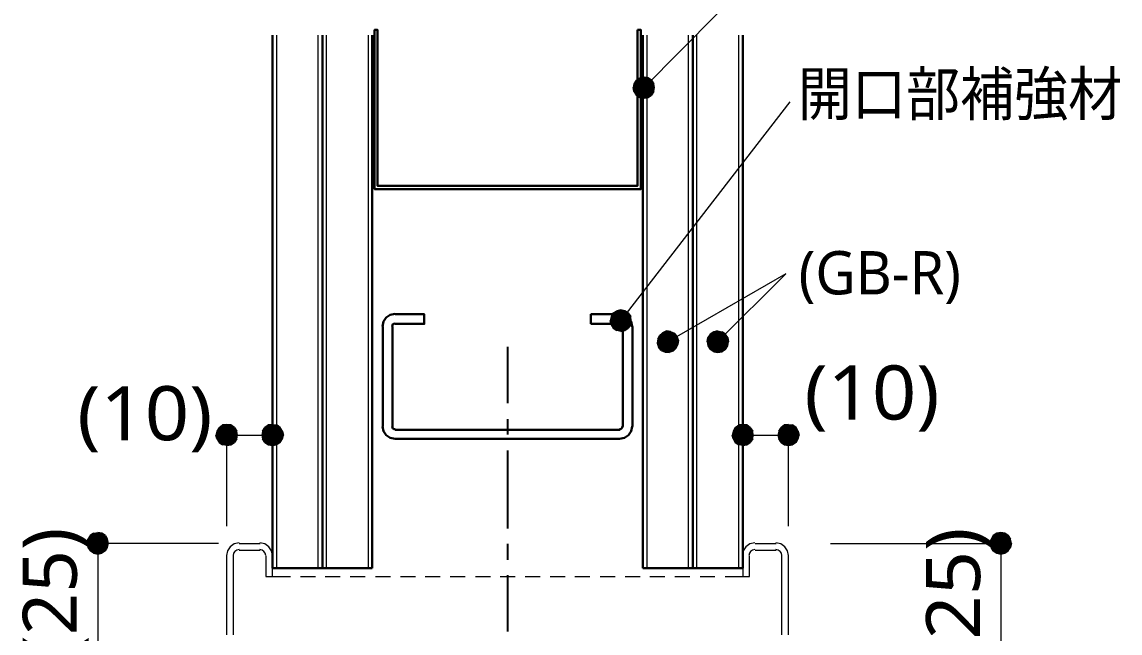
# Model space of a CAD drawing. Header units: millimetres. Extents: x 0 to 420, y 0 to 297.
# Drawn here: x 310.8 to 363.5, y 156.2 to 185.5 of the extents above; entities that cross this region are included whole.
import ezdxf
from ezdxf.enums import TextEntityAlignment as Align

# ---------------------------------------------------------------- set-up
doc = ezdxf.new("R2010")
doc.units = ezdxf.units.MM
doc.styles.add('kst32b', font='NotoSansJP-Variable.ttf')

msp = doc.modelspace()

# ---------------------------------------------------------------- hatches: boundary and pattern name
h = msp.add_hatch(color=7)
h.paths.add_polyline_path([(340.656, 182.859), (340.445, 182.816), (340.656, 182.351), (340.656, 182.859)])
h.paths.add_polyline_path([(340.445, 182.816), (340.656, 182.351), (340.275, 182.711), (340.445, 182.816)])
h.paths.add_polyline_path([(340.656, 182.351), (340.275, 182.711), (340.17, 182.541), (340.656, 182.351)])
for points in [[(340.847, 182.816), (340.656, 182.859), (340.656, 182.351), (340.847, 182.816)], [(339.725, 171.64), (339.535, 171.683), (339.535, 171.154), (339.725, 171.64)], [(341.736, 170.667), (341.545, 170.582), (341.799, 170.138), (341.736, 170.667)], [(344.001, 170.625), (343.831, 170.519), (344.191, 170.138), (344.001, 170.625)], [(320.802, 166.158), (320.612, 166.179), (320.612, 165.671), (320.802, 166.158)], [(345.588, 166.158), (345.398, 166.179), (345.398, 165.671), (345.588, 166.158)], [(322.601, 165.206), (322.792, 165.163), (322.792, 165.671), (322.601, 165.206)], [(347.409, 165.206), (347.599, 165.163), (347.599, 165.671), (347.409, 165.206)], [(314.875, 160.274), (314.918, 160.464), (314.41, 160.464), (314.875, 160.274)], [(357.336, 160.676), (357.293, 160.464), (357.801, 160.464), (357.336, 160.676)], [(358.267, 160.274), (358.309, 160.464), (357.801, 160.464), (358.267, 160.274)], [(358.267, 160.274), (358.309, 160.464), (357.801, 160.464), (358.267, 160.274)]]:
    msp.add_hatch(color=7).paths.add_polyline_path(points)
h = msp.add_hatch(color=7)
h.paths.add_polyline_path([(341.164, 182.351), (341.122, 182.541), (340.656, 182.351), (341.164, 182.351)])
h.paths.add_polyline_path([(341.122, 182.541), (340.656, 182.351), (341.016, 182.711), (341.122, 182.541)])
h.paths.add_polyline_path([(340.656, 182.351), (341.016, 182.711), (340.847, 182.816), (340.656, 182.351)])
h = msp.add_hatch(color=7)
h.paths.add_polyline_path([(340.17, 182.541), (340.127, 182.351), (340.656, 182.351), (340.17, 182.541)])
h.paths.add_polyline_path([(340.127, 182.351), (340.656, 182.351), (340.17, 182.16), (340.127, 182.351)])
h.paths.add_polyline_path([(340.656, 182.351), (340.17, 182.16), (340.275, 181.991), (340.656, 182.351)])
h = msp.add_hatch(color=7)
h.paths.add_polyline_path([(340.275, 181.991), (340.445, 181.885), (340.656, 182.351), (340.275, 181.991)])
h.paths.add_polyline_path([(340.445, 181.885), (340.656, 182.351), (340.656, 181.843), (340.445, 181.885)])
h.paths.add_polyline_path([(340.656, 182.351), (340.656, 181.843), (340.847, 181.885), (340.656, 182.351)])
h = msp.add_hatch(color=7)
h.paths.add_polyline_path([(340.847, 181.885), (341.016, 181.991), (340.656, 182.351), (340.847, 181.885)])
h.paths.add_polyline_path([(341.016, 181.991), (340.656, 182.351), (341.122, 182.16), (341.016, 181.991)])
h.paths.add_polyline_path([(340.656, 182.351), (341.122, 182.16), (341.164, 182.351), (340.656, 182.351)])
h = msp.add_hatch(color=7)
h.paths.add_polyline_path([(339.535, 171.683), (339.344, 171.64), (339.535, 171.154), (339.535, 171.683)])
h.paths.add_polyline_path([(339.344, 171.64), (339.535, 171.154), (339.175, 171.535), (339.344, 171.64)])
h.paths.add_polyline_path([(339.535, 171.154), (339.175, 171.535), (339.069, 171.365), (339.535, 171.154)])
h = msp.add_hatch(color=7)
h.paths.add_polyline_path([(340.043, 171.154), (340.021, 171.365), (339.535, 171.154), (340.043, 171.154)])
h.paths.add_polyline_path([(340.021, 171.365), (339.535, 171.154), (339.894, 171.535), (340.021, 171.365)])
h.paths.add_polyline_path([(339.535, 171.154), (339.894, 171.535), (339.725, 171.64), (339.535, 171.154)])
h = msp.add_hatch(color=7)
h.paths.add_polyline_path([(339.069, 171.365), (339.027, 171.154), (339.535, 171.154), (339.069, 171.365)])
h.paths.add_polyline_path([(339.027, 171.154), (339.535, 171.154), (339.069, 170.963), (339.027, 171.154)])
h.paths.add_polyline_path([(339.535, 171.154), (339.069, 170.963), (339.175, 170.794), (339.535, 171.154)])
h = msp.add_hatch(color=7)
h.paths.add_polyline_path([(339.175, 170.794), (339.344, 170.688), (339.535, 171.154), (339.175, 170.794)])
h.paths.add_polyline_path([(339.344, 170.688), (339.535, 171.154), (339.535, 170.646), (339.344, 170.688)])
h.paths.add_polyline_path([(339.535, 171.154), (339.535, 170.646), (339.725, 170.688), (339.535, 171.154)])
h = msp.add_hatch(color=7)
h.paths.add_polyline_path([(339.725, 170.688), (339.894, 170.794), (339.535, 171.154), (339.725, 170.688)])
h.paths.add_polyline_path([(339.894, 170.794), (339.535, 171.154), (340.021, 170.963), (339.894, 170.794)])
h.paths.add_polyline_path([(339.535, 171.154), (340.021, 170.963), (340.043, 171.154), (339.535, 171.154)])
h = msp.add_hatch(color=7)
h.paths.add_polyline_path([(341.545, 170.582), (341.397, 170.455), (341.799, 170.138), (341.545, 170.582)])
h.paths.add_polyline_path([(341.397, 170.455), (341.799, 170.138), (341.312, 170.286), (341.397, 170.455)])
h.paths.add_polyline_path([(341.799, 170.138), (341.312, 170.286), (341.291, 170.074), (341.799, 170.138)])
h = msp.add_hatch(color=7)
h.paths.add_polyline_path([(342.244, 170.413), (342.117, 170.561), (341.799, 170.138), (342.244, 170.413)])
h.paths.add_polyline_path([(342.117, 170.561), (341.799, 170.138), (341.926, 170.646), (342.117, 170.561)])
h.paths.add_polyline_path([(341.799, 170.138), (341.926, 170.646), (341.736, 170.667), (341.799, 170.138)])
h = msp.add_hatch(color=7)
h.paths.add_polyline_path([(343.831, 170.519), (343.726, 170.349), (344.191, 170.138), (343.831, 170.519)])
h.paths.add_polyline_path([(343.726, 170.349), (344.191, 170.138), (343.683, 170.138), (343.726, 170.349)])
h.paths.add_polyline_path([(344.191, 170.138), (343.683, 170.138), (343.726, 169.947), (344.191, 170.138)])
h = msp.add_hatch(color=7)
h.paths.add_polyline_path([(344.572, 170.519), (344.403, 170.625), (344.191, 170.138), (344.572, 170.519)])
h.paths.add_polyline_path([(344.403, 170.625), (344.191, 170.138), (344.191, 170.667), (344.403, 170.625)])
h.paths.add_polyline_path([(344.191, 170.138), (344.191, 170.667), (344.001, 170.625), (344.191, 170.138)])
h = msp.add_hatch(color=7)
h.paths.add_polyline_path([(344.678, 169.947), (344.72, 170.138), (344.191, 170.138), (344.678, 169.947)])
h.paths.add_polyline_path([(344.72, 170.138), (344.191, 170.138), (344.678, 170.349), (344.72, 170.138)])
h.paths.add_polyline_path([(344.191, 170.138), (344.678, 170.349), (344.572, 170.519), (344.191, 170.138)])
h = msp.add_hatch(color=7)
h.paths.add_polyline_path([(341.291, 170.074), (341.355, 169.884), (341.799, 170.138), (341.291, 170.074)])
h.paths.add_polyline_path([(341.355, 169.884), (341.799, 170.138), (341.482, 169.735), (341.355, 169.884)])
h.paths.add_polyline_path([(341.799, 170.138), (341.482, 169.735), (341.672, 169.651), (341.799, 170.138)])
h = msp.add_hatch(color=7)
h.paths.add_polyline_path([(341.672, 169.651), (341.863, 169.63), (341.799, 170.138), (341.672, 169.651)])
h.paths.add_polyline_path([(341.863, 169.63), (341.799, 170.138), (342.053, 169.693), (341.863, 169.63)])
h.paths.add_polyline_path([(341.799, 170.138), (342.053, 169.693), (342.202, 169.841), (341.799, 170.138)])
h = msp.add_hatch(color=7)
h.paths.add_polyline_path([(342.202, 169.841), (342.286, 170.011), (341.799, 170.138), (342.202, 169.841)])
h.paths.add_polyline_path([(342.286, 170.011), (341.799, 170.138), (342.307, 170.222), (342.286, 170.011)])
h.paths.add_polyline_path([(341.799, 170.138), (342.307, 170.222), (342.244, 170.413), (341.799, 170.138)])
h = msp.add_hatch(color=7)
h.paths.add_polyline_path([(343.726, 169.947), (343.831, 169.778), (344.191, 170.138), (343.726, 169.947)])
h.paths.add_polyline_path([(343.831, 169.778), (344.191, 170.138), (344.001, 169.672), (343.831, 169.778)])
h.paths.add_polyline_path([(344.191, 170.138), (344.001, 169.672), (344.191, 169.63), (344.191, 170.138)])
h = msp.add_hatch(color=7)
h.paths.add_polyline_path([(344.191, 169.63), (344.403, 169.672), (344.191, 170.138), (344.191, 169.63)])
h.paths.add_polyline_path([(344.403, 169.672), (344.191, 170.138), (344.572, 169.778), (344.403, 169.672)])
h.paths.add_polyline_path([(344.191, 170.138), (344.572, 169.778), (344.678, 169.947), (344.191, 170.138)])
h = msp.add_hatch(color=7)
h.paths.add_polyline_path([(320.125, 165.862), (320.082, 165.671), (320.612, 165.671), (320.125, 165.862)])
h.paths.add_polyline_path([(320.082, 165.671), (320.612, 165.671), (320.125, 165.481), (320.082, 165.671)])
h.paths.add_polyline_path([(320.612, 165.671), (320.125, 165.481), (320.23, 165.312), (320.612, 165.671)])
h = msp.add_hatch(color=7)
h.paths.add_polyline_path([(320.612, 166.179), (320.4, 166.158), (320.612, 165.671), (320.612, 166.179)])
h.paths.add_polyline_path([(320.4, 166.158), (320.612, 165.671), (320.23, 166.031), (320.4, 166.158)])
h.paths.add_polyline_path([(320.612, 165.671), (320.23, 166.031), (320.125, 165.862), (320.612, 165.671)])
h = msp.add_hatch(color=7)
h.paths.add_polyline_path([(321.12, 165.671), (321.077, 165.862), (320.612, 165.671), (321.12, 165.671)])
h.paths.add_polyline_path([(321.077, 165.862), (320.612, 165.671), (320.971, 166.031), (321.077, 165.862)])
h.paths.add_polyline_path([(320.612, 165.671), (320.971, 166.031), (320.802, 166.158), (320.612, 165.671)])
h = msp.add_hatch(color=7)
h.paths.add_polyline_path([(322.601, 166.158), (322.432, 166.031), (322.792, 165.671), (322.601, 166.158)])
h.paths.add_polyline_path([(322.432, 166.031), (322.792, 165.671), (322.326, 165.862), (322.432, 166.031)])
h.paths.add_polyline_path([(322.792, 165.671), (322.326, 165.862), (322.284, 165.671), (322.792, 165.671)])
h = msp.add_hatch(color=7)
h.paths.add_polyline_path([(323.173, 166.031), (323.003, 166.158), (322.792, 165.671), (323.173, 166.031)])
h.paths.add_polyline_path([(323.003, 166.158), (322.792, 165.671), (322.792, 166.179), (323.003, 166.158)])
h.paths.add_polyline_path([(322.792, 165.671), (322.792, 166.179), (322.601, 166.158), (322.792, 165.671)])
h = msp.add_hatch(color=7)
h.paths.add_polyline_path([(323.279, 165.481), (323.321, 165.671), (322.792, 165.671), (323.279, 165.481)])
h.paths.add_polyline_path([(323.321, 165.671), (322.792, 165.671), (323.279, 165.862), (323.321, 165.671)])
h.paths.add_polyline_path([(322.792, 165.671), (323.279, 165.862), (323.173, 166.031), (322.792, 165.671)])
h = msp.add_hatch(color=7)
h.paths.add_polyline_path([(344.932, 165.862), (344.89, 165.671), (345.398, 165.671), (344.932, 165.862)])
h.paths.add_polyline_path([(344.89, 165.671), (345.398, 165.671), (344.932, 165.481), (344.89, 165.671)])
h.paths.add_polyline_path([(345.398, 165.671), (344.932, 165.481), (345.038, 165.312), (345.398, 165.671)])
h = msp.add_hatch(color=7)
h.paths.add_polyline_path([(345.398, 166.179), (345.207, 166.158), (345.398, 165.671), (345.398, 166.179)])
h.paths.add_polyline_path([(345.207, 166.158), (345.398, 165.671), (345.038, 166.031), (345.207, 166.158)])
h.paths.add_polyline_path([(345.398, 165.671), (345.038, 166.031), (344.932, 165.862), (345.398, 165.671)])
h = msp.add_hatch(color=7)
h.paths.add_polyline_path([(345.906, 165.671), (345.885, 165.862), (345.398, 165.671), (345.906, 165.671)])
h.paths.add_polyline_path([(345.885, 165.862), (345.398, 165.671), (345.757, 166.031), (345.885, 165.862)])
h.paths.add_polyline_path([(345.398, 165.671), (345.757, 166.031), (345.588, 166.158), (345.398, 165.671)])
h = msp.add_hatch(color=7)
h.paths.add_polyline_path([(347.409, 166.158), (347.239, 166.031), (347.599, 165.671), (347.409, 166.158)])
h.paths.add_polyline_path([(347.239, 166.031), (347.599, 165.671), (347.133, 165.862), (347.239, 166.031)])
h.paths.add_polyline_path([(347.599, 165.671), (347.133, 165.862), (347.091, 165.671), (347.599, 165.671)])
h = msp.add_hatch(color=7)
h.paths.add_polyline_path([(347.959, 166.031), (347.789, 166.158), (347.599, 165.671), (347.959, 166.031)])
h.paths.add_polyline_path([(347.789, 166.158), (347.599, 165.671), (347.599, 166.179), (347.789, 166.158)])
h.paths.add_polyline_path([(347.599, 165.671), (347.599, 166.179), (347.409, 166.158), (347.599, 165.671)])
h = msp.add_hatch(color=7)
h.paths.add_polyline_path([(348.065, 165.481), (348.107, 165.671), (347.599, 165.671), (348.065, 165.481)])
h.paths.add_polyline_path([(348.107, 165.671), (347.599, 165.671), (348.065, 165.862), (348.107, 165.671)])
h.paths.add_polyline_path([(347.599, 165.671), (348.065, 165.862), (347.959, 166.031), (347.599, 165.671)])
h = msp.add_hatch(color=7)
h.paths.add_polyline_path([(320.23, 165.312), (320.4, 165.206), (320.612, 165.671), (320.23, 165.312)])
h.paths.add_polyline_path([(320.4, 165.206), (320.612, 165.671), (320.612, 165.163), (320.4, 165.206)])
h.paths.add_polyline_path([(320.612, 165.671), (320.612, 165.163), (320.802, 165.206), (320.612, 165.671)])
h = msp.add_hatch(color=7)
h.paths.add_polyline_path([(320.802, 165.206), (320.971, 165.312), (320.612, 165.671), (320.802, 165.206)])
h.paths.add_polyline_path([(320.971, 165.312), (320.612, 165.671), (321.077, 165.481), (320.971, 165.312)])
h.paths.add_polyline_path([(320.612, 165.671), (321.077, 165.481), (321.12, 165.671), (320.612, 165.671)])
h = msp.add_hatch(color=7)
h.paths.add_polyline_path([(322.284, 165.671), (322.326, 165.481), (322.792, 165.671), (322.284, 165.671)])
h.paths.add_polyline_path([(322.326, 165.481), (322.792, 165.671), (322.432, 165.312), (322.326, 165.481)])
h.paths.add_polyline_path([(322.792, 165.671), (322.432, 165.312), (322.601, 165.206), (322.792, 165.671)])
h = msp.add_hatch(color=7)
h.paths.add_polyline_path([(322.792, 165.163), (323.003, 165.206), (322.792, 165.671), (322.792, 165.163)])
h.paths.add_polyline_path([(323.003, 165.206), (322.792, 165.671), (323.173, 165.312), (323.003, 165.206)])
h.paths.add_polyline_path([(322.792, 165.671), (323.173, 165.312), (323.279, 165.481), (322.792, 165.671)])
h = msp.add_hatch(color=7)
h.paths.add_polyline_path([(345.038, 165.312), (345.207, 165.206), (345.398, 165.671), (345.038, 165.312)])
h.paths.add_polyline_path([(345.207, 165.206), (345.398, 165.671), (345.398, 165.163), (345.207, 165.206)])
h.paths.add_polyline_path([(345.398, 165.671), (345.398, 165.163), (345.588, 165.206), (345.398, 165.671)])
h = msp.add_hatch(color=7)
h.paths.add_polyline_path([(345.588, 165.206), (345.757, 165.312), (345.398, 165.671), (345.588, 165.206)])
h.paths.add_polyline_path([(345.757, 165.312), (345.398, 165.671), (345.885, 165.481), (345.757, 165.312)])
h.paths.add_polyline_path([(345.398, 165.671), (345.885, 165.481), (345.906, 165.671), (345.398, 165.671)])
h = msp.add_hatch(color=7)
h.paths.add_polyline_path([(347.091, 165.671), (347.133, 165.481), (347.599, 165.671), (347.091, 165.671)])
h.paths.add_polyline_path([(347.133, 165.481), (347.599, 165.671), (347.239, 165.312), (347.133, 165.481)])
h.paths.add_polyline_path([(347.599, 165.671), (347.239, 165.312), (347.409, 165.206), (347.599, 165.671)])
h = msp.add_hatch(color=7)
h.paths.add_polyline_path([(347.599, 165.163), (347.789, 165.206), (347.599, 165.671), (347.599, 165.163)])
h.paths.add_polyline_path([(347.789, 165.206), (347.599, 165.671), (347.959, 165.312), (347.789, 165.206)])
h.paths.add_polyline_path([(347.599, 165.671), (347.959, 165.312), (348.065, 165.481), (347.599, 165.671)])
h = msp.add_hatch(color=7)
h.paths.add_polyline_path([(314.6, 160.951), (314.41, 160.994), (314.41, 160.464), (314.6, 160.951)])
h.paths.add_polyline_path([(314.41, 160.994), (314.41, 160.464), (314.198, 160.951), (314.41, 160.994)])
h.paths.add_polyline_path([(314.41, 160.464), (314.198, 160.951), (314.029, 160.846), (314.41, 160.464)])
h = msp.add_hatch(color=7)
h.paths.add_polyline_path([(357.801, 160.994), (357.611, 160.951), (357.801, 160.464), (357.801, 160.994)])
h.paths.add_polyline_path([(357.611, 160.951), (357.801, 160.464), (357.441, 160.846), (357.611, 160.951)])
h.paths.add_polyline_path([(357.801, 160.464), (357.441, 160.846), (357.336, 160.676), (357.801, 160.464)])
h = msp.add_hatch(color=7)
h.paths.add_polyline_path([(357.992, 160.951), (357.801, 160.994), (357.801, 160.464), (357.992, 160.951)])
h.paths.add_polyline_path([(357.801, 160.994), (357.801, 160.464), (357.611, 160.951), (357.801, 160.994)])
h.paths.add_polyline_path([(357.801, 160.464), (357.611, 160.951), (357.441, 160.846), (357.801, 160.464)])
h = msp.add_hatch(color=7)
h.paths.add_polyline_path([(357.992, 160.951), (357.801, 160.994), (357.801, 160.464), (357.992, 160.951)])
h.paths.add_polyline_path([(357.801, 160.994), (357.801, 160.464), (357.611, 160.951), (357.801, 160.994)])
h.paths.add_polyline_path([(357.801, 160.464), (357.611, 160.951), (357.441, 160.846), (357.801, 160.464)])
h = msp.add_hatch(color=7)
h.paths.add_polyline_path([(358.267, 160.676), (358.161, 160.846), (357.801, 160.464), (358.267, 160.676)])
h.paths.add_polyline_path([(358.161, 160.846), (357.801, 160.464), (357.992, 160.951), (358.161, 160.846)])
h.paths.add_polyline_path([(357.801, 160.464), (357.992, 160.951), (357.801, 160.994), (357.801, 160.464)])
h = msp.add_hatch(color=7)
h.paths.add_polyline_path([(314.029, 160.846), (313.923, 160.676), (314.41, 160.464), (314.029, 160.846)])
h.paths.add_polyline_path([(313.923, 160.676), (314.41, 160.464), (313.88, 160.464), (313.923, 160.676)])
h.paths.add_polyline_path([(314.41, 160.464), (313.88, 160.464), (313.923, 160.274), (314.41, 160.464)])
h = msp.add_hatch(color=7)
h.paths.add_polyline_path([(313.923, 160.274), (314.029, 160.105), (314.41, 160.464), (313.923, 160.274)])
h.paths.add_polyline_path([(314.029, 160.105), (314.41, 160.464), (314.198, 159.999), (314.029, 160.105)])
h.paths.add_polyline_path([(314.41, 160.464), (314.198, 159.999), (314.41, 159.956), (314.41, 160.464)])
h = msp.add_hatch(color=7)
h.paths.add_polyline_path([(314.918, 160.464), (314.875, 160.676), (314.41, 160.464), (314.918, 160.464)])
h.paths.add_polyline_path([(314.875, 160.676), (314.41, 160.464), (314.77, 160.846), (314.875, 160.676)])
h.paths.add_polyline_path([(314.41, 160.464), (314.77, 160.846), (314.6, 160.951), (314.41, 160.464)])
h = msp.add_hatch(color=7)
h.paths.add_polyline_path([(314.41, 159.956), (314.6, 159.999), (314.41, 160.464), (314.41, 159.956)])
h.paths.add_polyline_path([(314.6, 159.999), (314.41, 160.464), (314.77, 160.105), (314.6, 159.999)])
h.paths.add_polyline_path([(314.41, 160.464), (314.77, 160.105), (314.875, 160.274), (314.41, 160.464)])
h = msp.add_hatch(color=7)
h.paths.add_polyline_path([(357.441, 160.846), (357.336, 160.676), (357.801, 160.464), (357.441, 160.846)])
h.paths.add_polyline_path([(357.336, 160.676), (357.801, 160.464), (357.293, 160.464), (357.336, 160.676)])
h.paths.add_polyline_path([(357.801, 160.464), (357.293, 160.464), (357.336, 160.274), (357.801, 160.464)])
h = msp.add_hatch(color=7)
h.paths.add_polyline_path([(357.441, 160.846), (357.336, 160.676), (357.801, 160.464), (357.441, 160.846)])
h.paths.add_polyline_path([(357.336, 160.676), (357.801, 160.464), (357.293, 160.464), (357.336, 160.676)])
h.paths.add_polyline_path([(357.801, 160.464), (357.293, 160.464), (357.336, 160.274), (357.801, 160.464)])
h = msp.add_hatch(color=7)
h.paths.add_polyline_path([(357.293, 160.464), (357.336, 160.274), (357.801, 160.464), (357.293, 160.464)])
h.paths.add_polyline_path([(357.336, 160.274), (357.801, 160.464), (357.441, 160.105), (357.336, 160.274)])
h.paths.add_polyline_path([(357.801, 160.464), (357.441, 160.105), (357.611, 159.999), (357.801, 160.464)])
h = msp.add_hatch(color=7)
h.paths.add_polyline_path([(357.336, 160.274), (357.441, 160.105), (357.801, 160.464), (357.336, 160.274)])
h.paths.add_polyline_path([(357.441, 160.105), (357.801, 160.464), (357.611, 159.999), (357.441, 160.105)])
h.paths.add_polyline_path([(357.801, 160.464), (357.611, 159.999), (357.801, 159.956), (357.801, 160.464)])
h = msp.add_hatch(color=7)
h.paths.add_polyline_path([(357.336, 160.274), (357.441, 160.105), (357.801, 160.464), (357.336, 160.274)])
h.paths.add_polyline_path([(357.441, 160.105), (357.801, 160.464), (357.611, 159.999), (357.441, 160.105)])
h.paths.add_polyline_path([(357.801, 160.464), (357.611, 159.999), (357.801, 159.956), (357.801, 160.464)])
h = msp.add_hatch(color=7)
h.paths.add_polyline_path([(357.611, 159.999), (357.801, 159.956), (357.801, 160.464), (357.611, 159.999)])
h.paths.add_polyline_path([(357.801, 159.956), (357.801, 160.464), (357.992, 159.999), (357.801, 159.956)])
h.paths.add_polyline_path([(357.801, 160.464), (357.992, 159.999), (358.161, 160.105), (357.801, 160.464)])
h = msp.add_hatch(color=7)
h.paths.add_polyline_path([(358.309, 160.464), (358.267, 160.676), (357.801, 160.464), (358.309, 160.464)])
h.paths.add_polyline_path([(358.267, 160.676), (357.801, 160.464), (358.161, 160.846), (358.267, 160.676)])
h.paths.add_polyline_path([(357.801, 160.464), (358.161, 160.846), (357.992, 160.951), (357.801, 160.464)])
h = msp.add_hatch(color=7)
h.paths.add_polyline_path([(358.309, 160.464), (358.267, 160.676), (357.801, 160.464), (358.309, 160.464)])
h.paths.add_polyline_path([(358.267, 160.676), (357.801, 160.464), (358.161, 160.846), (358.267, 160.676)])
h.paths.add_polyline_path([(357.801, 160.464), (358.161, 160.846), (357.992, 160.951), (357.801, 160.464)])
h = msp.add_hatch(color=7)
h.paths.add_polyline_path([(358.161, 160.105), (358.267, 160.274), (357.801, 160.464), (358.161, 160.105)])
h.paths.add_polyline_path([(358.267, 160.274), (357.801, 160.464), (358.309, 160.464), (358.267, 160.274)])
h.paths.add_polyline_path([(357.801, 160.464), (358.309, 160.464), (358.267, 160.676), (357.801, 160.464)])
h = msp.add_hatch(color=7)
h.paths.add_polyline_path([(357.801, 159.956), (357.992, 159.999), (357.801, 160.464), (357.801, 159.956)])
h.paths.add_polyline_path([(357.992, 159.999), (357.801, 160.464), (358.161, 160.105), (357.992, 159.999)])
h.paths.add_polyline_path([(357.801, 160.464), (358.161, 160.105), (358.267, 160.274), (357.801, 160.464)])
h = msp.add_hatch(color=7)
h.paths.add_polyline_path([(357.801, 159.956), (357.992, 159.999), (357.801, 160.464), (357.801, 159.956)])
h.paths.add_polyline_path([(357.992, 159.999), (357.801, 160.464), (358.161, 160.105), (357.992, 159.999)])
h.paths.add_polyline_path([(357.801, 160.464), (358.161, 160.105), (358.267, 160.274), (357.801, 160.464)])

# ---------------------------------------------------------------- linework, layer by layer
at = {"lineweight": 13}
for points in [[(340.656, 182.351), (347.684, 189.442)], [(323.003, 159.279), (323.003, 184.87)], [(324.993, 159.279), (324.993, 184.87)], [(325.395, 159.279), (325.395, 184.87)], [(327.406, 159.279), (327.406, 184.87)], [(340.804, 159.279), (340.804, 184.87)], [(342.794, 159.279), (342.794, 184.87)], [(343.196, 159.279), (343.196, 184.87)], [(345.207, 159.279), (345.207, 184.87)], [(339.535, 171.154), (347.684, 181.673)], [(344.191, 170.138), (347.472, 173.418), (341.799, 170.138)], [(320.612, 161.29), (320.612, 165.714)], [(347.599, 161.29), (347.599, 165.714)], [(320.612, 165.671), (322.792, 165.671)], [(345.398, 165.671), (347.599, 165.671)], [(320.209, 160.464), (314.367, 160.464)], [(314.41, 160.464), (314.41, 155.469), (314.41, 152.485)], [(321.194, 160.486), (320.959, 160.438), (320.767, 160.309), (320.638, 160.117), (320.59, 159.882)], [(321.204, 160.464), (322.199, 160.464)], [(322.792, 159.882), (322.744, 160.117), (322.615, 160.309), (322.423, 160.438), (322.188, 160.486)], [(345.98, 160.486), (345.745, 160.438), (345.553, 160.309), (345.424, 160.117), (345.376, 159.882)], [(345.99, 160.464), (347.006, 160.464)], [(347.599, 159.882), (347.552, 160.117), (347.422, 160.309), (347.231, 160.438), (346.996, 160.486)], [(349.61, 160.464), (357.844, 160.464)], [(349.61, 160.464), (357.844, 160.464)], [(357.801, 160.464), (357.801, 155.469), (357.801, 154.876)], [(321.194, 160.168), (321.082, 160.146), (320.992, 160.084), (320.93, 159.994), (320.908, 159.882)], [(321.204, 160.147), (322.199, 160.147)], [(322.474, 159.882), (322.452, 159.994), (322.39, 160.084), (322.3, 160.146), (322.188, 160.168)], [(345.98, 160.168), (345.869, 160.146), (345.778, 160.084), (345.716, 159.994), (345.694, 159.882)], [(345.99, 160.147), (347.006, 160.147)], [(347.281, 159.882), (347.259, 159.994), (347.198, 160.084), (347.107, 160.146), (346.996, 160.168)], [(320.612, 156.083), (320.612, 159.872)], [(320.929, 156.083), (320.929, 159.872)], [(322.474, 159.872), (322.474, 158.877), (322.792, 158.877), (322.792, 159.872)], [(345.398, 159.872), (345.398, 158.877), (345.715, 158.877), (345.715, 159.872)], [(347.281, 156.083), (347.281, 159.872)], [(347.599, 156.083), (347.599, 159.872)], [(322.792, 158.877), (323.659, 158.877)], [(324.146, 158.877), (324.866, 158.877)], [(325.332, 158.877), (326.051, 158.877)], [(326.538, 158.877), (327.258, 158.877)], [(327.745, 158.877), (328.464, 158.877)], [(328.951, 158.877), (329.671, 158.877)], [(330.137, 158.877), (330.856, 158.877)], [(331.343, 158.877), (332.063, 158.877)], [(332.55, 158.877), (333.269, 158.877)], [(333.735, 158.877), (334.454, 158.877)], [(334.941, 158.877), (335.661, 158.877)], [(336.148, 158.877), (336.868, 158.877)], [(337.333, 158.877), (338.053, 158.877)], [(338.54, 158.877), (339.259, 158.877)], [(339.746, 158.877), (340.466, 158.877)], [(340.931, 158.877), (341.651, 158.877)], [(342.138, 158.877), (342.858, 158.877)], [(343.345, 158.877), (344.064, 158.877)], [(344.551, 158.877), (345.398, 158.877)]]:
    msp.add_lwpolyline(points, dxfattribs=at)
at = {"lineweight": 30}
for points in [[(322.792, 159.279), (322.792, 184.87)], [(325.205, 159.279), (325.205, 184.87)], [(327.596, 159.279), (327.596, 184.87)], [(340.593, 159.279), (340.593, 184.87)], [(340.593, 159.279), (345.398, 159.279), (345.398, 184.87)], [(343.006, 159.279), (343.006, 184.87)], [(328.687, 171.492), (328.452, 171.445), (328.26, 171.316), (328.131, 171.124), (328.083, 170.889)], [(328.687, 171.027), (328.633, 171.016), (328.589, 170.986), (328.56, 170.943), (328.549, 170.889)], [(328.697, 171.005), (330.094, 171.005), (330.094, 171.471), (328.697, 171.471)], [(338.095, 171.005), (338.095, 171.471)], [(338.095, 171.471), (339.492, 171.471)], [(338.095, 171.005), (339.492, 171.005)], [(340.085, 170.889), (340.037, 171.124), (339.908, 171.316), (339.716, 171.445), (339.482, 171.492)], [(339.619, 170.889), (339.608, 170.943), (339.579, 170.986), (339.535, 171.016), (339.482, 171.027)], [(328.104, 166.074), (328.104, 170.878)], [(328.57, 166.074), (328.57, 170.878)], [(339.64, 166.074), (339.64, 170.878)], [(340.106, 166.074), (340.106, 170.878)], [(328.083, 166.084), (328.131, 165.849), (328.26, 165.658), (328.452, 165.528), (328.687, 165.481)], [(328.549, 166.084), (328.56, 166.031), (328.589, 165.987), (328.633, 165.957), (328.687, 165.947)], [(328.697, 165.925), (339.492, 165.925)], [(339.482, 165.947), (339.535, 165.957), (339.579, 165.987), (339.608, 166.031), (339.619, 166.084)], [(339.482, 165.481), (339.716, 165.528), (339.908, 165.658), (340.037, 165.849), (340.085, 166.084)], [(328.697, 165.481), (339.492, 165.481)], [(322.792, 159.279), (327.596, 159.279)]]:
    msp.add_lwpolyline(points, dxfattribs=at)
msp.add_lwpolyline([(340.339, 185.124), (340.339, 177.631), (327.85, 177.631), (327.85, 185.124), (327.702, 185.124), (327.702, 177.482), (340.508, 177.482), (340.508, 185.124)], close=True, dxfattribs=at)
at = {"lineweight": 0}
for points in [[(340.656, 182.351), (340.275, 182.711), (340.17, 182.541)], [(340.445, 182.816), (340.656, 182.351), (340.275, 182.711)], [(340.656, 182.859), (340.445, 182.816), (340.656, 182.351)], [(340.847, 182.816), (340.656, 182.859), (340.656, 182.351)], [(340.656, 182.351), (341.016, 182.711), (340.847, 182.816)], [(341.122, 182.541), (340.656, 182.351), (341.016, 182.711)], [(340.17, 182.541), (340.127, 182.351), (340.656, 182.351)], [(340.127, 182.351), (340.656, 182.351), (340.17, 182.16)], [(340.656, 182.351), (340.17, 182.16), (340.275, 181.991)], [(340.275, 181.991), (340.445, 181.885), (340.656, 182.351)], [(340.445, 181.885), (340.656, 182.351), (340.656, 181.843)], [(341.164, 182.351), (341.122, 182.541), (340.656, 182.351)], [(340.656, 182.351), (340.656, 181.843), (340.847, 181.885)], [(340.847, 181.885), (341.016, 181.991), (340.656, 182.351)], [(341.016, 181.991), (340.656, 182.351), (341.122, 182.16)], [(340.656, 182.351), (341.122, 182.16), (341.164, 182.351)], [(339.535, 171.154), (339.175, 171.535), (339.069, 171.365)], [(339.344, 171.64), (339.535, 171.154), (339.175, 171.535)], [(339.535, 171.683), (339.344, 171.64), (339.535, 171.154)], [(339.725, 171.64), (339.535, 171.683), (339.535, 171.154)], [(339.535, 171.154), (339.894, 171.535), (339.725, 171.64)], [(340.021, 171.365), (339.535, 171.154), (339.894, 171.535)], [(339.069, 171.365), (339.027, 171.154), (339.535, 171.154)], [(339.027, 171.154), (339.535, 171.154), (339.069, 170.963)], [(339.535, 171.154), (339.069, 170.963), (339.175, 170.794)], [(339.175, 170.794), (339.344, 170.688), (339.535, 171.154)], [(339.344, 170.688), (339.535, 171.154), (339.535, 170.646)], [(340.043, 171.154), (340.021, 171.365), (339.535, 171.154)], [(339.535, 171.154), (339.535, 170.646), (339.725, 170.688)], [(339.725, 170.688), (339.894, 170.794), (339.535, 171.154)], [(339.894, 170.794), (339.535, 171.154), (340.021, 170.963)], [(339.535, 171.154), (340.021, 170.963), (340.043, 171.154)], [(341.397, 170.455), (341.799, 170.138), (341.312, 170.286)], [(341.545, 170.582), (341.397, 170.455), (341.799, 170.138)], [(341.736, 170.667), (341.545, 170.582), (341.799, 170.138)], [(341.799, 170.138), (341.926, 170.646), (341.736, 170.667)], [(342.117, 170.561), (341.799, 170.138), (341.926, 170.646)], [(342.244, 170.413), (342.117, 170.561), (341.799, 170.138)], [(343.831, 170.519), (343.726, 170.349), (344.191, 170.138)], [(344.001, 170.625), (343.831, 170.519), (344.191, 170.138)], [(344.191, 170.138), (344.191, 170.667), (344.001, 170.625)], [(344.403, 170.625), (344.191, 170.138), (344.191, 170.667)], [(344.572, 170.519), (344.403, 170.625), (344.191, 170.138)], [(344.191, 170.138), (344.678, 170.349), (344.572, 170.519)], [(341.799, 170.138), (341.312, 170.286), (341.291, 170.074)], [(341.291, 170.074), (341.355, 169.884), (341.799, 170.138)], [(341.355, 169.884), (341.799, 170.138), (341.482, 169.735)], [(341.799, 170.138), (341.482, 169.735), (341.672, 169.651)], [(341.672, 169.651), (341.863, 169.63), (341.799, 170.138)], [(341.799, 170.138), (342.307, 170.222), (342.244, 170.413)], [(342.286, 170.011), (341.799, 170.138), (342.307, 170.222)], [(341.863, 169.63), (341.799, 170.138), (342.053, 169.693)], [(341.799, 170.138), (342.053, 169.693), (342.202, 169.841)], [(342.202, 169.841), (342.286, 170.011), (341.799, 170.138)], [(343.726, 170.349), (344.191, 170.138), (343.683, 170.138)], [(344.191, 170.138), (343.683, 170.138), (343.726, 169.947)], [(343.726, 169.947), (343.831, 169.778), (344.191, 170.138)], [(343.831, 169.778), (344.191, 170.138), (344.001, 169.672)], [(344.191, 170.138), (344.001, 169.672), (344.191, 169.63)], [(344.72, 170.138), (344.191, 170.138), (344.678, 170.349)], [(344.191, 169.63), (344.403, 169.672), (344.191, 170.138)], [(344.403, 169.672), (344.191, 170.138), (344.572, 169.778)], [(344.191, 170.138), (344.572, 169.778), (344.678, 169.947)], [(344.678, 169.947), (344.72, 170.138), (344.191, 170.138)], [(320.125, 165.862), (320.082, 165.671), (320.612, 165.671)], [(320.612, 165.671), (320.23, 166.031), (320.125, 165.862)], [(320.4, 166.158), (320.612, 165.671), (320.23, 166.031)], [(320.612, 166.179), (320.4, 166.158), (320.612, 165.671)], [(320.802, 166.158), (320.612, 166.179), (320.612, 165.671)], [(320.612, 165.671), (320.971, 166.031), (320.802, 166.158)], [(321.077, 165.862), (320.612, 165.671), (320.971, 166.031)], [(321.12, 165.671), (321.077, 165.862), (320.612, 165.671)], [(322.792, 165.671), (322.326, 165.862), (322.284, 165.671)], [(322.432, 166.031), (322.792, 165.671), (322.326, 165.862)], [(322.601, 166.158), (322.432, 166.031), (322.792, 165.671)], [(322.792, 165.671), (322.792, 166.179), (322.601, 166.158)], [(323.003, 166.158), (322.792, 165.671), (322.792, 166.179)], [(323.173, 166.031), (323.003, 166.158), (322.792, 165.671)], [(322.792, 165.671), (323.279, 165.862), (323.173, 166.031)], [(323.321, 165.671), (322.792, 165.671), (323.279, 165.862)], [(344.932, 165.862), (344.89, 165.671), (345.398, 165.671)], [(345.398, 165.671), (345.038, 166.031), (344.932, 165.862)], [(345.207, 166.158), (345.398, 165.671), (345.038, 166.031)], [(345.398, 166.179), (345.207, 166.158), (345.398, 165.671)], [(345.588, 166.158), (345.398, 166.179), (345.398, 165.671)], [(345.398, 165.671), (345.757, 166.031), (345.588, 166.158)], [(345.885, 165.862), (345.398, 165.671), (345.757, 166.031)], [(345.906, 165.671), (345.885, 165.862), (345.398, 165.671)], [(347.599, 165.671), (347.133, 165.862), (347.091, 165.671)], [(347.239, 166.031), (347.599, 165.671), (347.133, 165.862)], [(347.409, 166.158), (347.239, 166.031), (347.599, 165.671)], [(347.599, 165.671), (347.599, 166.179), (347.409, 166.158)], [(347.789, 166.158), (347.599, 165.671), (347.599, 166.179)], [(347.959, 166.031), (347.789, 166.158), (347.599, 165.671)], [(347.599, 165.671), (348.065, 165.862), (347.959, 166.031)], [(348.107, 165.671), (347.599, 165.671), (348.065, 165.862)], [(320.082, 165.671), (320.612, 165.671), (320.125, 165.481)], [(320.612, 165.671), (320.125, 165.481), (320.23, 165.312)], [(320.23, 165.312), (320.4, 165.206), (320.612, 165.671)], [(320.4, 165.206), (320.612, 165.671), (320.612, 165.163)], [(320.612, 165.671), (320.612, 165.163), (320.802, 165.206)], [(320.802, 165.206), (320.971, 165.312), (320.612, 165.671)], [(320.971, 165.312), (320.612, 165.671), (321.077, 165.481)], [(320.612, 165.671), (321.077, 165.481), (321.12, 165.671)], [(322.284, 165.671), (322.326, 165.481), (322.792, 165.671)], [(322.326, 165.481), (322.792, 165.671), (322.432, 165.312)], [(322.792, 165.671), (322.432, 165.312), (322.601, 165.206)], [(322.601, 165.206), (322.792, 165.163), (322.792, 165.671)], [(322.792, 165.163), (323.003, 165.206), (322.792, 165.671)], [(323.003, 165.206), (322.792, 165.671), (323.173, 165.312)], [(322.792, 165.671), (323.173, 165.312), (323.279, 165.481)], [(323.279, 165.481), (323.321, 165.671), (322.792, 165.671)], [(344.89, 165.671), (345.398, 165.671), (344.932, 165.481)], [(345.398, 165.671), (344.932, 165.481), (345.038, 165.312)], [(345.038, 165.312), (345.207, 165.206), (345.398, 165.671)], [(345.207, 165.206), (345.398, 165.671), (345.398, 165.163)], [(345.398, 165.671), (345.398, 165.163), (345.588, 165.206)], [(345.588, 165.206), (345.757, 165.312), (345.398, 165.671)], [(345.757, 165.312), (345.398, 165.671), (345.885, 165.481)], [(345.398, 165.671), (345.885, 165.481), (345.906, 165.671)], [(347.091, 165.671), (347.133, 165.481), (347.599, 165.671)], [(347.133, 165.481), (347.599, 165.671), (347.239, 165.312)], [(347.599, 165.671), (347.239, 165.312), (347.409, 165.206)], [(347.409, 165.206), (347.599, 165.163), (347.599, 165.671)], [(347.599, 165.163), (347.789, 165.206), (347.599, 165.671)], [(347.789, 165.206), (347.599, 165.671), (347.959, 165.312)], [(347.599, 165.671), (347.959, 165.312), (348.065, 165.481)], [(348.065, 165.481), (348.107, 165.671), (347.599, 165.671)], [(314.41, 160.994), (314.41, 160.464), (314.198, 160.951)], [(314.6, 160.951), (314.41, 160.994), (314.41, 160.464)], [(357.801, 160.994), (357.801, 160.464), (357.611, 160.951)], [(357.801, 160.994), (357.801, 160.464), (357.611, 160.951)], [(357.801, 160.994), (357.611, 160.951), (357.801, 160.464)], [(357.992, 160.951), (357.801, 160.994), (357.801, 160.464)], [(357.992, 160.951), (357.801, 160.994), (357.801, 160.464)], [(357.801, 160.464), (357.992, 160.951), (357.801, 160.994)], [(313.923, 160.676), (314.41, 160.464), (313.88, 160.464)], [(314.41, 160.464), (313.88, 160.464), (313.923, 160.274)], [(314.029, 160.846), (313.923, 160.676), (314.41, 160.464)], [(313.923, 160.274), (314.029, 160.105), (314.41, 160.464)], [(314.41, 160.464), (314.198, 160.951), (314.029, 160.846)], [(314.029, 160.105), (314.41, 160.464), (314.198, 159.999)], [(314.41, 160.464), (314.198, 159.999), (314.41, 159.956)], [(314.41, 160.464), (314.77, 160.846), (314.6, 160.951)], [(314.875, 160.676), (314.41, 160.464), (314.77, 160.846)], [(314.918, 160.464), (314.875, 160.676), (314.41, 160.464)], [(314.41, 159.956), (314.6, 159.999), (314.41, 160.464)], [(314.6, 159.999), (314.41, 160.464), (314.77, 160.105)], [(314.41, 160.464), (314.77, 160.105), (314.875, 160.274)], [(314.875, 160.274), (314.918, 160.464), (314.41, 160.464)], [(357.336, 160.676), (357.801, 160.464), (357.293, 160.464)], [(357.336, 160.676), (357.801, 160.464), (357.293, 160.464)], [(357.336, 160.676), (357.293, 160.464), (357.801, 160.464)], [(357.801, 160.464), (357.293, 160.464), (357.336, 160.274)], [(357.801, 160.464), (357.293, 160.464), (357.336, 160.274)], [(357.293, 160.464), (357.336, 160.274), (357.801, 160.464)], [(357.441, 160.846), (357.336, 160.676), (357.801, 160.464)], [(357.441, 160.846), (357.336, 160.676), (357.801, 160.464)], [(357.801, 160.464), (357.441, 160.846), (357.336, 160.676)], [(357.336, 160.274), (357.441, 160.105), (357.801, 160.464)], [(357.336, 160.274), (357.441, 160.105), (357.801, 160.464)], [(357.336, 160.274), (357.801, 160.464), (357.441, 160.105)], [(357.801, 160.464), (357.611, 160.951), (357.441, 160.846)], [(357.801, 160.464), (357.611, 160.951), (357.441, 160.846)], [(357.611, 160.951), (357.801, 160.464), (357.441, 160.846)], [(357.441, 160.105), (357.801, 160.464), (357.611, 159.999)], [(357.441, 160.105), (357.801, 160.464), (357.611, 159.999)], [(357.801, 160.464), (357.441, 160.105), (357.611, 159.999)], [(357.801, 160.464), (357.611, 159.999), (357.801, 159.956)], [(357.801, 160.464), (357.611, 159.999), (357.801, 159.956)], [(357.611, 159.999), (357.801, 159.956), (357.801, 160.464)], [(357.801, 160.464), (358.161, 160.846), (357.992, 160.951)], [(357.801, 160.464), (358.161, 160.846), (357.992, 160.951)], [(358.161, 160.846), (357.801, 160.464), (357.992, 160.951)], [(358.267, 160.676), (357.801, 160.464), (358.161, 160.846)], [(358.267, 160.676), (357.801, 160.464), (358.161, 160.846)], [(358.267, 160.676), (358.161, 160.846), (357.801, 160.464)], [(358.309, 160.464), (358.267, 160.676), (357.801, 160.464)], [(358.309, 160.464), (358.267, 160.676), (357.801, 160.464)], [(357.801, 160.464), (358.309, 160.464), (358.267, 160.676)], [(357.801, 159.956), (357.992, 159.999), (357.801, 160.464)], [(357.992, 159.999), (357.801, 160.464), (358.161, 160.105)], [(357.801, 160.464), (358.161, 160.105), (358.267, 160.274)], [(358.267, 160.274), (358.309, 160.464), (357.801, 160.464)], [(357.801, 159.956), (357.992, 159.999), (357.801, 160.464)], [(357.992, 159.999), (357.801, 160.464), (358.161, 160.105)], [(357.801, 160.464), (358.161, 160.105), (358.267, 160.274)], [(358.267, 160.274), (358.309, 160.464), (357.801, 160.464)], [(357.801, 159.956), (357.801, 160.464), (357.992, 159.999)], [(357.801, 160.464), (357.992, 159.999), (358.161, 160.105)], [(358.161, 160.105), (358.267, 160.274), (357.801, 160.464)], [(358.267, 160.274), (357.801, 160.464), (358.309, 160.464)]]:
    msp.add_lwpolyline(points, close=True, dxfattribs=at)
at = {"lineweight": 25}
for points in [[(334.095, 169.905), (334.095, 167.196)], [(334.095, 166.433), (334.095, 165.693)], [(334.095, 164.931), (334.095, 161.184)], [(334.095, 160.443), (334.095, 159.681)], [(334.095, 158.94), (334.095, 156.231)]]:
    msp.add_lwpolyline(points, dxfattribs=at)

# ---------------------------------------------------------------- texts
at = {"style": 'kst32b'}
for s, height, p, p2 in [('開口部補強材', 2.0791, (348.044, 181.017), (363.637, 181.017)), ('(GB-R)', 2.0791, (348.086, 172.424), (355.883, 172.424)), ('(10)', 2.5989, (348.361, 166.412), (354.858, 166.412)), ('(10)', 2.5989, (313.415, 165.417), (319.912, 165.417)), ('(15)(25)', 2.5989, (313.394, 148.717), (313.394, 161.226)), ('(25)', 2.5989, (356.806, 154.728), (356.806, 161.226))]:
    msp.add_text(s, height=height, dxfattribs=at).set_placement(p, p2, align=Align.FIT)

doc.saveas('drawing.dxf')
